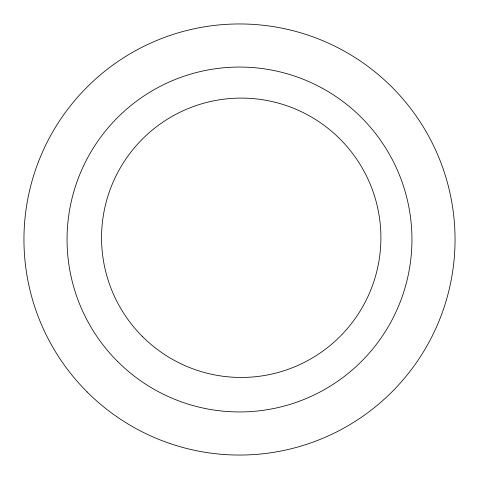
<?xml version="1.0" encoding="UTF-8"?>
<svg xmlns="http://www.w3.org/2000/svg" width="479" height="479" viewBox="0 0 479 479"><rect width="100%" height="100%" fill="white"/><g stroke="black" fill="none" stroke-linecap="round" stroke-linejoin="round"><path stroke-width="0.72" d="M142.461 336.539A139.676 139.676 0 0 0 376.141 273.928A139.676 139.676 0 0 0 205.072 102.859A139.676 139.676 0 0 0 142.461 336.539M87.082 391.918A215.55 215.55 0 0 0 447.703 295.286A215.55 215.55 0 0 0 183.714 31.297A215.55 215.55 0 0 0 87.082 391.918M117.565 361.435A172.44 172.44 0 0 0 406.066 284.131A172.44 172.44 0 0 0 194.869 72.934A172.44 172.44 0 0 0 117.565 361.435"/></g></svg>
